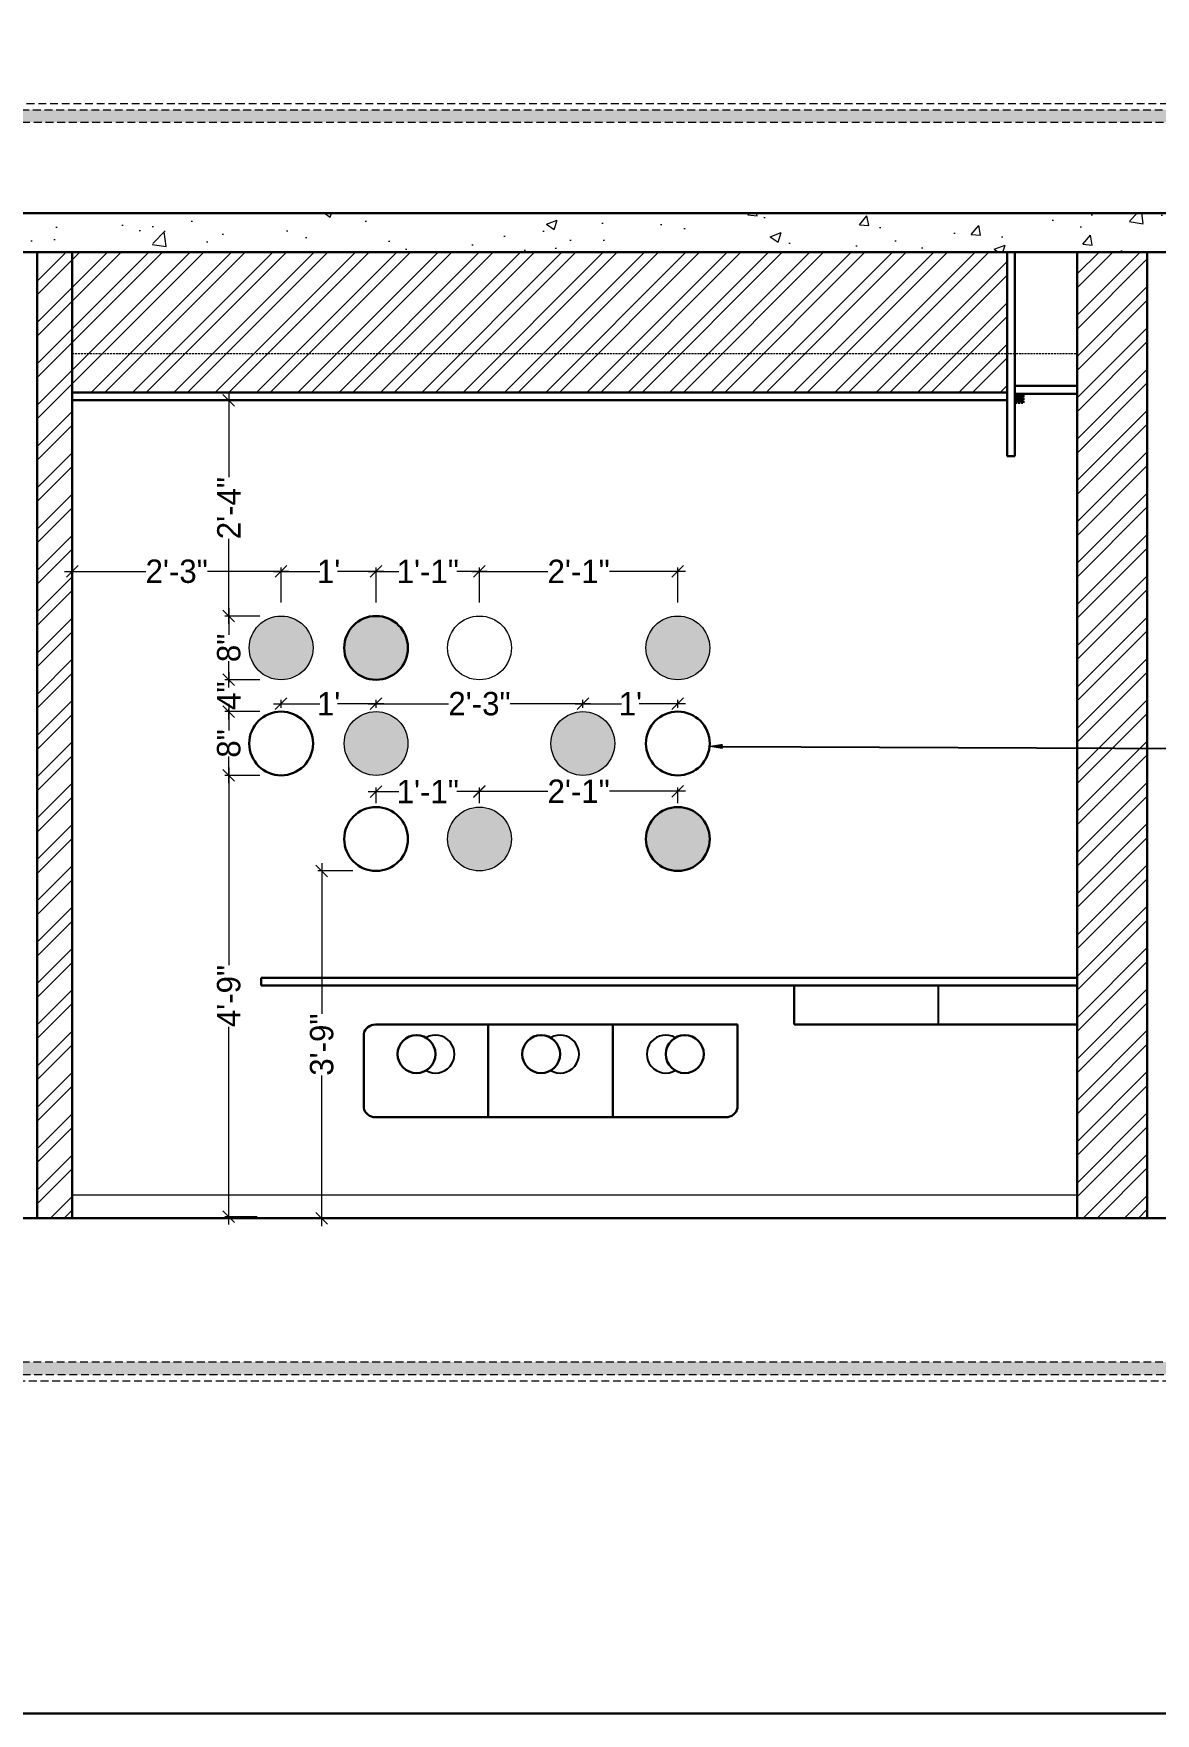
# Model space of a CAD drawing. Header units: millimetres. Extents: x 56222 to 3066687, y -650199 to -121287.
# Drawn here: x 134305.2 to 134449.2, y -184087.1 to -183871.5 of the extents above; entities that cross this region are included whole.
import ezdxf
from ezdxf import colors
from ezdxf.entities.mleader import LeaderData, LeaderLine
from ezdxf.math import Vec2, Vec3

# ---------------------------------------------------------------- set-up
doc = ezdxf.new("R2010")
doc.units = ezdxf.units.MM
doc.header["$MEASUREMENT"] = 0
doc.header["$PDMODE"] = 35
for name, pattern in [('DASHED', [0.75, 0.5, -0.25]), ('DASHED2', [0.375, 0.25, -0.125]), ('DASHEDX2', [1.5, 1, -0.5])]:
    doc.linetypes.add(name, pattern=pattern)
doc.layers.get('Defpoints').update_dxf_attribs({"color": 220})
doc.layers.add('AR HATCH-7', color=7, linetype='Continuous')
for name, color, linetype, lineweight in [('COLUMN', 1, 'Continuous', 30), ('Dimension', 10, 'DASHEDX2', 20), ('FURNI', 25, 'Continuous', 5), ('FURNITURE', 32, 'Continuous', 9), ('furniture dimensions', 1, 'DASHED', 0), ('FURNITURE-1', 252, 'Continuous', 13), ('GROUND FLOOR', 7, 'Continuous', 9), ('GROUND FLOOR  ( HATCH )', 251, 'Continuous', 9), ('SECTION ( HATCH  )', 252, 'Continuous', 9), ('SECTION ( SLAB PLine )', 104, 'Continuous', 30), ('Text', 7, 'Continuous', 15), ('wall', 7, 'Continuous', 30), ('XX~SLAB ( BEAM )~ ( DIM )', 7, 'Continuous', 9)]:
    doc.layers.add(name, color=color, linetype=linetype, lineweight=lineweight)
doc.styles.add('century g', font='GOTHIC.TTF')
doc.styles.add('style4', font='ARIALN.TTF')
doc.dimstyles.new('Archana', dxfattribs={"dimtxt": 2, "dimasz": 0.75, "dimexe": 0.5, "dimexo": 0.5, "dimgap": 0, "dimtad": 0, "dimzin": 0, "dimdsep": 46, "dimlunit": 4, "dimtxsty": 'century g', "dimblk": 'OBLIQUE', "dimcen": 0, "dimdle": 1, "dimclrd": 256, "dimclre": 256, "dimclrt": 256, "dimadec": 0, "dimazin": 0, "dimtfac": 1, "dimtofl": 0, "dimtmove": 1, "dimatfit": 3, "dimfxl": 1, "dimfxlon": 1, "dimtolj": 1, "dimtzin": 0, "dimlwd": -1, "dimlwe": -1, "dimarcsym": 0})
pattern_1 = [(45, (192.2866906581039, -428.5283096449857), (-2.651650429449553, 2.651650429449553), []), (45, (194.0544576081156, -428.5283096449857), (-2.651650429449553, 2.651650429449553), [])]

# ---------------------------------------------------------------- blocks, each defined once
blk = doc.blocks.new('_Oblique')
at = {"layer": 'wall', "color": 0, "lineweight": -2}
blk.add_line((-0.5, -0.5), (0.5, 0.5), dxfattribs=at)
blk = doc.blocks.new('*D461')
at = {"layer": 'Defpoints', "color": 0, "linetype": 'Continuous', "lineweight": 30, "transparency": 16777216}
for p in [(134310.1915280331, -183940.5407379955), (134310.1915280331, -183946.2679822932), (134337.0048826461, -183946.2679822932)]:
    blk.add_point(p, dxfattribs=at)
at = {"layer": 'furniture dimensions', "color": 5, "linetype": 'Continuous', "transparency": 16777216}
for p, q in [((134310.1915280331, -183944.5407379955), (134310.1915280331, -183940.0407379955)), ((134309.1915280331, -183940.5407379955), (134319.6427328719, -183940.5407379955)), ((134338.0048826461, -183940.5407379955), (134327.5536778073, -183940.5407379955))]:
    blk.add_line(p, q, dxfattribs=at)
at = {"layer": 'furniture dimensions', "color": 5, "linetype": 'ByBlock', "transparency": 16777216}
blk.add_line((134337.0048826461, -183944.5407379955), (134337.0048826461, -183940.0407379955), dxfattribs=at)
at = {"layer": 'furniture dimensions', "color": 5, "linetype": 'Continuous', "transparency": 16777216, "xscale": 1.5, "yscale": 1.5, "zscale": 1.5, "rotation": 180}
blk.add_blockref('_Oblique', (134310.1915280331, -183940.5407379955), dxfattribs=at)
at = {"layer": 'furniture dimensions', "color": 5, "linetype": 'Continuous', "transparency": 16777216, "xscale": 1.5, "yscale": 1.5, "zscale": 1.5}
blk.add_blockref('_Oblique', (134337.0048826461, -183940.5407379955), dxfattribs=at)
at = {"layer": 'furniture dimensions', "linetype": 'Continuous', "lineweight": 0, "transparency": 16777216, "insert": (134323.5982053396, -183940.5407379955), "char_height": 3, "attachment_point": 5, "style": 'century g'}
blk.add_mtext('\\A1;2\'-3"', dxfattribs=at)
blk = doc.blocks.new('*D462')
at = {"layer": 'Defpoints', "color": 0, "linetype": 'Continuous', "lineweight": 30, "transparency": 16777216}
for p in [(134349.1941362199, -183940.5407379955), (134337.0048826461, -183946.2679822932), (134349.1941362199, -183946.2679822932, -0.2829956410730374)]:
    blk.add_point(p, dxfattribs=at)
at = {"layer": 'furniture dimensions', "color": 5, "linetype": 'ByBlock', "transparency": 16777216}
blk.add_line((134337.0048826461, -183944.5407379955), (134337.0048826461, -183940.0407379955), dxfattribs=at)
at = {"layer": 'furniture dimensions', "color": 5, "linetype": 'Continuous', "transparency": 16777216}
for p, q in [((134349.1941362199, -183944.536098421), (134349.1941362199, -183940.0407379955)), ((134336.0048826461, -183940.5407379955), (134341.9564095009, -183940.5407379955)), ((134350.1941362199, -183940.5407379955), (134344.242609365, -183940.5407379955))]:
    blk.add_line(p, q, dxfattribs=at)
at = {"layer": 'furniture dimensions', "color": 5, "linetype": 'Continuous', "transparency": 16777216, "xscale": 1.5, "yscale": 1.5, "zscale": 1.5, "rotation": 180}
blk.add_blockref('_Oblique', (134337.0048826461, -183940.5407379955), dxfattribs=at)
at = {"layer": 'furniture dimensions', "color": 5, "linetype": 'Continuous', "transparency": 16777216, "xscale": 1.5, "yscale": 1.5, "zscale": 1.5}
blk.add_blockref('_Oblique', (134349.1941362199, -183940.5407379955), dxfattribs=at)
at = {"layer": 'furniture dimensions', "linetype": 'Continuous', "lineweight": 0, "transparency": 16777216, "insert": (134343.099509433, -183940.5407379955), "char_height": 3, "attachment_point": 5, "style": 'century g'}
blk.add_mtext("\\A1;1'", dxfattribs=at)
blk = doc.blocks.new('*D463')
at = {"layer": 'Defpoints', "color": 0, "linetype": 'Continuous', "lineweight": 30, "transparency": 16777216}
for p in [(134362.465843606, -183940.5407379955), (134349.1941362199, -183946.2679822932, -0.2829956410730374), (134362.465843606, -183946.2679822932, -0.2829956410730374)]:
    blk.add_point(p, dxfattribs=at)
at = {"layer": 'furniture dimensions', "color": 5, "linetype": 'ByBlock', "transparency": 16777216}
blk.add_line((134349.1941362199, -183944.536098421), (134349.1941362199, -183940.0407379955), dxfattribs=at)
at = {"layer": 'furniture dimensions', "color": 5, "linetype": 'Continuous', "transparency": 16777216}
for p, q in [((134362.465843606, -183944.536098421), (134362.465843606, -183940.0407379955)), ((134348.1941362199, -183940.5407379955), (134352.1090517756, -183940.5407379955)), ((134363.465843606, -183940.5407379955), (134359.5509280502, -183940.5407379955))]:
    blk.add_line(p, q, dxfattribs=at)
at = {"layer": 'furniture dimensions', "color": 5, "linetype": 'Continuous', "transparency": 16777216, "xscale": 1.5, "yscale": 1.5, "zscale": 1.5, "rotation": 180}
blk.add_blockref('_Oblique', (134349.1941362199, -183940.5407379955), dxfattribs=at)
at = {"layer": 'furniture dimensions', "color": 5, "linetype": 'Continuous', "transparency": 16777216, "xscale": 1.5, "yscale": 1.5, "zscale": 1.5}
blk.add_blockref('_Oblique', (134362.465843606, -183940.5407379955), dxfattribs=at)
at = {"layer": 'furniture dimensions', "linetype": 'Continuous', "lineweight": 0, "transparency": 16777216, "insert": (134355.8299899129, -183940.5407379955), "char_height": 3, "attachment_point": 5, "style": 'century g'}
blk.add_mtext('\\A1;1\'-1"', dxfattribs=at)
blk = doc.blocks.new('*D464')
at = {"layer": 'Defpoints', "color": 0, "linetype": 'Continuous', "lineweight": 30, "transparency": 16777216}
for p in [(134387.926804566, -183940.5407379955), (134362.465843606, -183946.2679822932, -0.2829956410730374), (134387.926804566, -183946.2679822932, -0.2829956410730374)]:
    blk.add_point(p, dxfattribs=at)
at = {"layer": 'furniture dimensions', "color": 5, "linetype": 'ByBlock', "transparency": 16777216}
blk.add_line((134362.465843606, -183944.536098421), (134362.465843606, -183940.0407379955), dxfattribs=at)
at = {"layer": 'furniture dimensions', "color": 5, "linetype": 'Continuous', "transparency": 16777216}
for p, q in [((134387.926804566, -183944.536098421), (134387.926804566, -183940.0407379955)), ((134361.465843606, -183940.5407379955), (134371.2408516183, -183940.5407379955)), ((134388.926804566, -183940.5407379955), (134379.1517965537, -183940.5407379955))]:
    blk.add_line(p, q, dxfattribs=at)
at = {"layer": 'furniture dimensions', "color": 5, "linetype": 'Continuous', "transparency": 16777216, "xscale": 1.5, "yscale": 1.5, "zscale": 1.5, "rotation": 180}
blk.add_blockref('_Oblique', (134362.465843606, -183940.5407379955), dxfattribs=at)
at = {"layer": 'furniture dimensions', "color": 5, "linetype": 'Continuous', "transparency": 16777216, "xscale": 1.5, "yscale": 1.5, "zscale": 1.5}
blk.add_blockref('_Oblique', (134387.926804566, -183940.5407379955), dxfattribs=at)
at = {"layer": 'furniture dimensions', "linetype": 'Continuous', "lineweight": 0, "transparency": 16777216, "insert": (134375.196324086, -183940.5407379955), "char_height": 3, "attachment_point": 5, "style": 'century g'}
blk.add_mtext('\\A1;2\'-1"', dxfattribs=at)
blk = doc.blocks.new('*D465')
at = {"layer": 'Defpoints', "color": 0, "linetype": 'Continuous', "lineweight": 30, "transparency": 16777216}
for p in [(134330.2908408781, -183966.7234197535), (134337.0048826461, -183966.7234197535, -0.2829956410730374), (134334.4322849317, -184023.3719479113)]:
    blk.add_point(p, dxfattribs=at)
at = {"layer": 'furniture dimensions', "color": 5, "linetype": 'Continuous', "transparency": 16777216}
for p, q in [((134330.2908408781, -183965.7234197535), (134330.2908408781, -183991.0830339344)), ((134334.2873824096, -183966.7234197535), (134329.7908408781, -183966.7234197535)), ((134330.2908408781, -184024.3719479113), (134330.2908408781, -183999.0123337304))]:
    blk.add_line(p, q, dxfattribs=at)
at = {"layer": 'furniture dimensions', "color": 5, "linetype": 'ByBlock', "transparency": 16777216}
blk.add_line((134333.9322849317, -184023.3719479113), (134329.7908408781, -184023.3719479113), dxfattribs=at)
at = {"layer": 'furniture dimensions', "color": 5, "linetype": 'Continuous', "transparency": 16777216, "xscale": 1.5, "yscale": 1.5, "zscale": 1.5}
for p, rotation in [((134330.2908408781, -183966.7234197535), 90), ((134330.2908408781, -184023.3719479113), 270)]:
    blk.add_blockref('_Oblique', p, dxfattribs=dict(at, rotation=rotation))
at = {"layer": 'furniture dimensions', "linetype": 'Continuous', "lineweight": 0, "transparency": 16777216, "insert": (134330.290840878, -183995.0476838324), "char_height": 3, "attachment_point": 5, "rotation": 90, "style": 'century g'}
blk.add_mtext('\\A1;4\'-9"', dxfattribs=at)
blk = doc.blocks.new('*D466')
at = {"layer": 'Defpoints', "color": 0, "linetype": 'Continuous', "lineweight": 30, "transparency": 16777216}
for p in [(134330.2908408782, -183958.5341661797), (134337.0048826462, -183958.5341661797, -0.2829956410730374), (134337.0048826461, -183966.7234197535, -0.2829956410730374)]:
    blk.add_point(p, dxfattribs=at)
at = {"layer": 'furniture dimensions', "color": 5, "linetype": 'Continuous', "transparency": 16777216}
for p, q in [((134334.2873824097, -183958.5341661797), (134329.7908408782, -183958.5341661797)), ((134330.2908408782, -183957.5341661797), (134330.2908408782, -183960.9452443602)), ((134330.2908408782, -183967.7234197535), (134330.2908408782, -183964.3123415729))]:
    blk.add_line(p, q, dxfattribs=at)
at = {"layer": 'furniture dimensions', "color": 5, "linetype": 'ByBlock', "transparency": 16777216}
blk.add_line((134334.2873824097, -183966.7234197535), (134329.7908408782, -183966.7234197535), dxfattribs=at)
at = {"layer": 'furniture dimensions', "color": 5, "linetype": 'Continuous', "transparency": 16777216, "xscale": 1.5, "yscale": 1.5, "zscale": 1.5}
for p, rotation in [((134330.2908408782, -183958.5341661797), 90), ((134330.2908408782, -183966.7234197535), 270)]:
    blk.add_blockref('_Oblique', p, dxfattribs=dict(at, rotation=rotation))
at = {"layer": 'furniture dimensions', "linetype": 'Continuous', "lineweight": 0, "transparency": 16777216, "insert": (134330.2908408781, -183962.6287929666), "char_height": 3, "attachment_point": 5, "rotation": 90, "style": 'century g'}
blk.add_mtext('\\A1;8"', dxfattribs=at)
blk = doc.blocks.new('*D467')
at = {"layer": 'Defpoints', "color": 0, "linetype": 'Continuous', "lineweight": 30, "transparency": 16777216}
for p in [(134330.2908408783, -183954.457235867), (134337.0048826461, -183954.457235867), (134337.0048826461, -183958.5341661797, -0.2829956410730374)]:
    blk.add_point(p, dxfattribs=at)
at = {"layer": 'furniture dimensions', "color": 5, "linetype": 'Continuous', "transparency": 16777216}
for p, q in [((134334.2908408783, -183954.457235867), (134329.7908408783, -183954.457235867)), ((134330.2908408783, -183953.457235867), (134330.2908408783, -183954.7948172708)), ((134330.2908408783, -183959.5341661797), (134330.2908408783, -183958.1965847759))]:
    blk.add_line(p, q, dxfattribs=at)
at = {"layer": 'furniture dimensions', "color": 5, "linetype": 'ByBlock', "transparency": 16777216}
blk.add_line((134334.2873824098, -183958.5341661797), (134329.7908408783, -183958.5341661797), dxfattribs=at)
at = {"layer": 'furniture dimensions', "color": 5, "linetype": 'Continuous', "transparency": 16777216, "xscale": 1.5, "yscale": 1.5, "zscale": 1.5}
for p, rotation in [((134330.2908408783, -183954.457235867), 90), ((134330.2908408783, -183958.5341661797), 270)]:
    blk.add_blockref('_Oblique', p, dxfattribs=dict(at, rotation=rotation))
at = {"layer": 'furniture dimensions', "linetype": 'Continuous', "lineweight": 0, "transparency": 16777216, "insert": (134330.2908408782, -183956.4957010233), "char_height": 3, "attachment_point": 5, "rotation": 90, "style": 'century g'}
blk.add_mtext('\\A1;4"', dxfattribs=at)
blk = doc.blocks.new('*D468')
at = {"layer": 'Defpoints', "color": 0, "linetype": 'Continuous', "lineweight": 30, "transparency": 16777216}
for p in [(134330.2908408784, -183946.2679822932), (134337.0048826461, -183946.2679822932), (134337.0048826461, -183954.457235867)]:
    blk.add_point(p, dxfattribs=at)
at = {"layer": 'furniture dimensions', "color": 5, "linetype": 'Continuous', "transparency": 16777216}
for p, q in [((134334.2908408784, -183946.2679822932), (134329.7908408784, -183946.2679822932)), ((134330.2908408784, -183945.2679822932), (134330.2908408784, -183948.6790604737)), ((134330.2908408784, -183955.457235867), (134330.2908408784, -183952.0461576865))]:
    blk.add_line(p, q, dxfattribs=at)
at = {"layer": 'furniture dimensions', "color": 5, "linetype": 'ByBlock', "transparency": 16777216}
blk.add_line((134334.2908408784, -183954.457235867), (134329.7908408784, -183954.457235867), dxfattribs=at)
at = {"layer": 'furniture dimensions', "color": 5, "linetype": 'Continuous', "transparency": 16777216, "xscale": 1.5, "yscale": 1.5, "zscale": 1.5}
for p, rotation in [((134330.2908408784, -183946.2679822932), 90), ((134330.2908408784, -183954.457235867), 270)]:
    blk.add_blockref('_Oblique', p, dxfattribs=dict(at, rotation=rotation))
at = {"layer": 'furniture dimensions', "linetype": 'Continuous', "lineweight": 0, "transparency": 16777216, "insert": (134330.2908408784, -183950.3626090801), "char_height": 3, "attachment_point": 5, "rotation": 90, "style": 'century g'}
blk.add_mtext('\\A1;8"', dxfattribs=at)
blk = doc.blocks.new('*D469')
at = {"layer": 'Defpoints', "color": 0, "linetype": 'Continuous', "lineweight": 30, "transparency": 16777216}
for p in [(134330.2908408785, -183918.5725146325), (134337.0048826461, -183918.5725146325), (134337.0048826461, -183946.2679822932)]:
    blk.add_point(p, dxfattribs=at)
at = {"layer": 'furniture dimensions', "color": 5, "linetype": 'Continuous', "transparency": 16777216}
for p, q in [((134330.2908408785, -183917.5725146325), (134330.2908408785, -183928.4647759952)), ((134334.2908408785, -183918.5725146325), (134329.7908408785, -183918.5725146325)), ((134330.2908408785, -183947.2679822932), (134330.2908408785, -183936.3757209306))]:
    blk.add_line(p, q, dxfattribs=at)
at = {"layer": 'furniture dimensions', "color": 5, "linetype": 'ByBlock', "transparency": 16777216}
blk.add_line((134334.2908408785, -183946.2679822932), (134329.7908408785, -183946.2679822932), dxfattribs=at)
at = {"layer": 'furniture dimensions', "color": 5, "linetype": 'Continuous', "transparency": 16777216, "xscale": 1.5, "yscale": 1.5, "zscale": 1.5}
for p, rotation in [((134330.2908408785, -183918.5725146325), 90), ((134330.2908408785, -183946.2679822932), 270)]:
    blk.add_blockref('_Oblique', p, dxfattribs=dict(at, rotation=rotation))
at = {"layer": 'furniture dimensions', "linetype": 'Continuous', "lineweight": 0, "transparency": 16777216, "insert": (134330.2908408785, -183932.4202484629), "char_height": 3, "attachment_point": 5, "rotation": 90, "style": 'century g'}
blk.add_mtext('\\A1;2\'-4"', dxfattribs=at)
blk = doc.blocks.new('*D470')
at = {"layer": 'Defpoints', "color": 0, "linetype": 'Continuous', "lineweight": 30, "transparency": 16777216}
for p in [(134349.1941362199, -183978.9896036399, -0.2829956410730374), (134342.2241286314, -184023.572514656), (134349.1941362199, -184023.572514656)]:
    blk.add_point(p, dxfattribs=at)
at = {"layer": 'furniture dimensions', "color": 5, "linetype": 'Continuous', "transparency": 16777216}
for p, q in [((134342.2241286314, -183977.9896036399), (134342.2241286314, -183997.3368035395)), ((134342.2241286314, -184024.572514656), (134342.2241286314, -184005.2253147564)), ((134346.2241286314, -184023.572514656), (134341.7241286314, -184023.572514656))]:
    blk.add_line(p, q, dxfattribs=at)
at = {"layer": 'furniture dimensions', "color": 5, "linetype": 'ByBlock', "transparency": 16777216}
blk.add_line((134346.2209028662, -183978.9896036399), (134341.7241286314, -183978.9896036399), dxfattribs=at)
at = {"layer": 'furniture dimensions', "color": 5, "linetype": 'Continuous', "transparency": 16777216, "xscale": 1.5, "yscale": 1.5, "zscale": 1.5}
for p, rotation in [((134342.2241286314, -183978.9896036399), 90), ((134342.2241286314, -184023.572514656), 270)]:
    blk.add_blockref('_Oblique', p, dxfattribs=dict(at, rotation=rotation))
at = {"layer": 'furniture dimensions', "linetype": 'Continuous', "lineweight": 0, "transparency": 16777216, "insert": (134342.2241286314, -184001.281059148), "char_height": 3, "attachment_point": 5, "rotation": 90, "style": 'century g'}
blk.add_mtext('\\A1;3\'-9"', dxfattribs=at)
blk = doc.blocks.new('*D471')
at = {"layer": 'Defpoints', "color": 0, "linetype": 'Continuous', "lineweight": 30, "transparency": 16777216}
for p in [(134337.004882646, -183958.5341661796, -0.2829956410730374), (134349.1941362199, -183957.5341661796), (134349.1941362199, -183958.5341661796, -0.2829956410730374)]:
    blk.add_point(p, dxfattribs=at)
at = {"layer": 'furniture dimensions', "color": 5, "linetype": 'ByBlock', "transparency": 16777216}
blk.add_line((134337.004882646, -183958.0428339666), (134337.004882646, -183957.0341661796), dxfattribs=at)
at = {"layer": 'furniture dimensions', "color": 5, "linetype": 'Continuous', "transparency": 16777216}
for p, q in [((134349.1941362199, -183958.0428339666), (134349.1941362199, -183957.0341661796)), ((134336.004882646, -183957.5341661796), (134341.9564095009, -183957.5341661796)), ((134350.1941362199, -183957.5341661796), (134344.242609365, -183957.5341661796))]:
    blk.add_line(p, q, dxfattribs=at)
at = {"layer": 'furniture dimensions', "color": 5, "linetype": 'Continuous', "transparency": 16777216, "xscale": 1.5, "yscale": 1.5, "zscale": 1.5, "rotation": 180}
blk.add_blockref('_Oblique', (134337.004882646, -183957.5341661796), dxfattribs=at)
at = {"layer": 'furniture dimensions', "color": 5, "linetype": 'Continuous', "transparency": 16777216, "xscale": 1.5, "yscale": 1.5, "zscale": 1.5}
blk.add_blockref('_Oblique', (134349.1941362199, -183957.5341661796), dxfattribs=at)
at = {"layer": 'furniture dimensions', "linetype": 'Continuous', "lineweight": 0, "transparency": 16777216, "insert": (134343.0995094329, -183957.5341661796), "char_height": 3, "attachment_point": 5, "style": 'century g'}
blk.add_mtext("\\A1;1'", dxfattribs=at)
blk = doc.blocks.new('*D472')
at = {"layer": 'Defpoints', "color": 0, "linetype": 'Continuous', "lineweight": 30, "transparency": 16777216}
for p in [(134349.1941362199, -183958.5341661796, -0.2829956410730374), (134375.7375509922, -183957.5341661796), (134375.7375509922, -183958.5341661796, -0.2829956410730374)]:
    blk.add_point(p, dxfattribs=at)
at = {"layer": 'furniture dimensions', "color": 5, "linetype": 'ByBlock', "transparency": 16777216}
blk.add_line((134349.1941362199, -183958.0428339666), (134349.1941362199, -183957.0341661796), dxfattribs=at)
at = {"layer": 'furniture dimensions', "color": 5, "linetype": 'Continuous', "transparency": 16777216}
for p, q in [((134375.7375509922, -183958.0428339666), (134375.7375509922, -183957.0341661796)), ((134348.1941362199, -183957.5341661796), (134358.5103711383, -183957.5341661796)), ((134376.7375509922, -183957.5341661796), (134366.4213160737, -183957.5341661796))]:
    blk.add_line(p, q, dxfattribs=at)
at = {"layer": 'furniture dimensions', "color": 5, "linetype": 'Continuous', "transparency": 16777216, "xscale": 1.5, "yscale": 1.5, "zscale": 1.5, "rotation": 180}
blk.add_blockref('_Oblique', (134349.1941362199, -183957.5341661796), dxfattribs=at)
at = {"layer": 'furniture dimensions', "color": 5, "linetype": 'Continuous', "transparency": 16777216, "xscale": 1.5, "yscale": 1.5, "zscale": 1.5}
blk.add_blockref('_Oblique', (134375.7375509922, -183957.5341661796), dxfattribs=at)
at = {"layer": 'furniture dimensions', "linetype": 'Continuous', "lineweight": 0, "transparency": 16777216, "insert": (134362.465843606, -183957.5341661796), "char_height": 3, "attachment_point": 5, "style": 'century g'}
blk.add_mtext('\\A1;2\'-3"', dxfattribs=at)
blk = doc.blocks.new('*D473')
at = {"layer": 'Defpoints', "color": 0, "linetype": 'Continuous', "lineweight": 30, "transparency": 16777216}
for p in [(134375.7375509922, -183958.5341661796, -0.2829956410730374), (134387.926804566, -183957.5341661796), (134387.926804566, -183958.5341661796, -0.2829956410730374)]:
    blk.add_point(p, dxfattribs=at)
at = {"layer": 'furniture dimensions', "color": 5, "linetype": 'ByBlock', "transparency": 16777216}
blk.add_line((134375.7375509922, -183958.0428339666), (134375.7375509922, -183957.0341661796), dxfattribs=at)
at = {"layer": 'furniture dimensions', "color": 5, "linetype": 'Continuous', "transparency": 16777216}
for p, q in [((134387.926804566, -183958.0428339666), (134387.926804566, -183957.0341661796)), ((134374.7375509922, -183957.5341661796), (134380.6890778471, -183957.5341661796)), ((134388.926804566, -183957.5341661796), (134382.9752777111, -183957.5341661796))]:
    blk.add_line(p, q, dxfattribs=at)
at = {"layer": 'furniture dimensions', "color": 5, "linetype": 'Continuous', "transparency": 16777216, "xscale": 1.5, "yscale": 1.5, "zscale": 1.5, "rotation": 180}
blk.add_blockref('_Oblique', (134375.7375509922, -183957.5341661796), dxfattribs=at)
at = {"layer": 'furniture dimensions', "color": 5, "linetype": 'Continuous', "transparency": 16777216, "xscale": 1.5, "yscale": 1.5, "zscale": 1.5}
blk.add_blockref('_Oblique', (134387.926804566, -183957.5341661796), dxfattribs=at)
at = {"layer": 'furniture dimensions', "linetype": 'Continuous', "lineweight": 0, "transparency": 16777216, "insert": (134381.8321777791, -183957.5341661796), "char_height": 3, "attachment_point": 5, "style": 'century g'}
blk.add_mtext("\\A1;1'", dxfattribs=at)
blk = doc.blocks.new('*D474')
at = {"layer": 'Defpoints', "color": 0, "linetype": 'Continuous', "lineweight": 30, "transparency": 16777216}
for p in [(134362.465843606, -183968.800350066), (134349.1941362199, -183970.800350066, -0.2829956410730374), (134362.465843606, -183970.800350066, -0.2829956410730374)]:
    blk.add_point(p, dxfattribs=at)
at = {"layer": 'furniture dimensions', "color": 5, "linetype": 'Continuous', "transparency": 16777216}
for p, q in [((134348.1941362199, -183968.800350066), (134352.1090517757, -183968.800350066)), ((134363.465843606, -183968.800350066), (134359.5509280503, -183968.800350066)), ((134362.465843606, -183970.303523066), (134362.465843606, -183968.300350066))]:
    blk.add_line(p, q, dxfattribs=at)
at = {"layer": 'furniture dimensions', "color": 5, "linetype": 'ByBlock', "transparency": 16777216}
blk.add_line((134349.1941362199, -183970.303523066), (134349.1941362199, -183968.300350066), dxfattribs=at)
at = {"layer": 'furniture dimensions', "color": 5, "linetype": 'Continuous', "transparency": 16777216, "xscale": 1.5, "yscale": 1.5, "zscale": 1.5, "rotation": 180}
blk.add_blockref('_Oblique', (134349.1941362199, -183968.800350066), dxfattribs=at)
at = {"layer": 'furniture dimensions', "color": 5, "linetype": 'Continuous', "transparency": 16777216, "xscale": 1.5, "yscale": 1.5, "zscale": 1.5}
blk.add_blockref('_Oblique', (134362.465843606, -183968.800350066), dxfattribs=at)
at = {"layer": 'furniture dimensions', "linetype": 'Continuous', "lineweight": 0, "transparency": 16777216, "insert": (134355.829989913, -183968.800350066), "char_height": 3, "attachment_point": 5, "style": 'century g'}
blk.add_mtext('\\A1;1\'-1"', dxfattribs=at)
blk = doc.blocks.new('*D475')
at = {"layer": 'Defpoints', "color": 0, "linetype": 'Continuous', "lineweight": 30, "transparency": 16777216}
for p in [(134387.926804566, -183968.7620117466), (134362.465843606, -183970.800350066, -0.2829956410730374), (134387.926804566, -183970.800350066, -0.2829956410730374)]:
    blk.add_point(p, dxfattribs=at)
at = {"layer": 'furniture dimensions', "color": 5, "linetype": 'Continuous', "transparency": 16777216}
for p, q in [((134361.465843606, -183968.7620117466), (134371.2408516183, -183968.7620117466)), ((134388.926804566, -183968.7620117466), (134379.1517965537, -183968.7620117466)), ((134387.926804566, -183970.3034288184), (134387.926804566, -183968.2620117466))]:
    blk.add_line(p, q, dxfattribs=at)
at = {"layer": 'furniture dimensions', "color": 5, "linetype": 'ByBlock', "transparency": 16777216}
blk.add_line((134362.465843606, -183970.3034288184), (134362.465843606, -183968.2620117466), dxfattribs=at)
at = {"layer": 'furniture dimensions', "color": 5, "linetype": 'Continuous', "transparency": 16777216, "xscale": 1.5, "yscale": 1.5, "zscale": 1.5, "rotation": 180}
blk.add_blockref('_Oblique', (134362.465843606, -183968.7620117466), dxfattribs=at)
at = {"layer": 'furniture dimensions', "color": 5, "linetype": 'Continuous', "transparency": 16777216, "xscale": 1.5, "yscale": 1.5, "zscale": 1.5}
blk.add_blockref('_Oblique', (134387.926804566, -183968.7620117466), dxfattribs=at)
at = {"layer": 'furniture dimensions', "linetype": 'Continuous', "lineweight": 0, "transparency": 16777216, "insert": (134375.196324086, -183968.7620117466), "char_height": 3, "attachment_point": 5, "style": 'century g'}
blk.add_mtext('\\A1;2\'-1"', dxfattribs=at)

msp = doc.modelspace()

# ---------------------------------------------------------------- hatches: boundary and pattern name
at = {"layer": 'AR HATCH-7', "lineweight": 18, "true_color": 0x939598, "transparency": 33554687}
h = msp.add_hatch(dxfattribs=at)
h.set_pattern_fill('ANSI32', color=252, scale=10)
h.set_pattern_definition(pattern_1)
h.paths.add_polyline_path([(134310.1915280331, -183899.5725108038), (134305.6978700178, -183899.572518508), (134305.6978700178, -184023.5725146559), (134310.1915280331, -184023.5725146559)])
h.paths.add_polyline_path([(134448.1978700212, -183899.5725146547), (134439.1978700217, -183899.5725146547), (134439.1978700217, -184023.5725146546), (134448.1978700212, -184023.5725146546)])
at = {"layer": 'AR HATCH-7', "lineweight": 30, "true_color": 0xf1e8df, "transparency": 33554687}
h = msp.add_hatch(color=254, dxfattribs=at)
h.dxf.hatch_style = 1
h.paths.add_polyline_path([(134366.560470393, -183974.894976853, 1), (134358.3712168191, -183974.894976853, 1)])
h.paths.add_polyline_path([(134383.8321777791, -183950.3626090801, 1), (134392.0214313529, -183950.3626090801, 1)])
h.paths.add_polyline_path([(134332.9102558591, -183950.3626090801, 1), (134341.099509433, -183950.3626090801, 1)])
at = {"layer": 'Dimension', "true_color": 0xd39e00}
h = msp.add_hatch(color=42, dxfattribs=at)
h.paths.add_polyline_path([(134282.6483915269, -183881.2829523204), (134282.6483915269, -184043.6479260487), (134513.3212896112, -184043.6479260487), (134513.3212896112, -183881.2829523204)])
h.paths.add_polyline_path([(134284.267299043, -183882.9018598364), (134511.7023820951, -183882.9018598364), (134511.7023820951, -184042.0290185327), (134284.267299043, -184042.0290185327)], flags=16)
at = {"layer": 'FURNITURE-1', "lineweight": 18, "true_color": 0xc7c8ca}
h = msp.add_hatch(dxfattribs=at)
h.set_pattern_fill('AR-CONC', color=9, scale=2)
h.set_pattern_definition([(49.99999999999999, (192.2866906581039, -431.528309645073), (14.34520365201507, -1.255042699651902), [1.5, -16.5]), (355, (192.2866906581039, -431.528309645073), (-2.77502667226, 15.04384267400024), [1.2, -13.2]), (100.45144446, (193.4821242781181, -431.6328965250868), (11.57017693454224, 13.78879981937259), [1.274803839999998, -14.02284223999998]), (46.18420000000001, (192.2866906581039, -427.528309645073), (21.34482661343145, -3.310385615861531), [2.25, -24.75]), (96.63563549, (194.065425558103, -427.8041757850733), (18.69323891348457, 19.48237201549101), [1.91220684, -21.0342752]), (351.1841639899999, (192.2866906581039, -427.528309645073), (18.69323890109546, 19.4823720053998), [1.8, -19.80000002]), (21, (194.2866906581039, -428.528309645073), (11.93814104236923, -8.052377813306776), [1.5, -16.5]), (326.0000000000001, (194.2866906581039, -428.528309645073), (4.866306638431634, 14.50300090093706), [1.2, -13.2]), (71.45144474, (195.2815357380896, -429.1993411250587), (16.80444753459942, 6.450623056127077), [1.2748038, -14.02284224]), (37.50000000000001, (192.2866906581039, -431.528309645073), (0.2431971063458134, 6.65787707662623), [0, -13.04, 0, -13.4, 0, -13.25]), (7.499999999999999, (192.2866906581039, -431.528309645073), (5.261390748842972, 7.888234237647205), [0, -7.64, 0, -12.74, 0, -5.05]), (327.5, (187.8266906581121, -431.528309645073), (10.67644872344818, -0.4510974346875951), [0, -5, 0, -15.6, 0, -20.7]), (317.5, (185.8266906581121, -431.528309645073), (11.66372338684772, 2.002099646646355), [0, -6.5, 0, -10.36, 0, -14.7])])
h.paths.add_polyline_path([(134455.2863542032, -183894.5725146559), (134300.5213003619, -183894.5725146559), (134300.5213003619, -183899.5725146559), (134455.2863542032, -183899.5725146559)])
at = {"layer": 'FURNITURE-1', "lineweight": 18, "transparency": 33554572}
h = msp.add_hatch(dxfattribs=at)
h.set_pattern_fill('ANSI32', color=6, scale=10)
h.set_pattern_definition(pattern_1)
h.paths.add_polyline_path([(134430.1978700217, -183899.5725146559), (134310.1915280331, -183899.5725146559), (134310.1915280331, -183917.5725146325), (134430.1978700217, -183917.5725146325)])
at = {"layer": 'FURNITURE-1', "lineweight": 30, "transparency": 33554607}
h = msp.add_hatch(color=3, dxfattribs=at)
h.dxf.hatch_style = 1
h.paths.add_polyline_path([(134432.3219638378, -183917.7395013838), (134431.1978700217, -183917.7395013838), (134431.1978700217, -183918.8933381023), (134432.3219638378, -183918.8933381023)])
at = {"layer": 'GROUND FLOOR  ( HATCH )', "lineweight": 30, "true_color": 0xcd2027}
h = msp.add_hatch(color=242, dxfattribs=at)
h.dxf.hatch_style = 1
h.set_gradient(color1=(147, 149, 152), name='CURVED')
h.paths.add_polyline_path([(134345.099509433, -183950.3626090801, 1), (134353.2887630068, -183950.3626090801, 1)])
h = msp.add_hatch(color=242, dxfattribs=at)
h.dxf.hatch_style = 1
h.set_gradient(color1=(205, 105, 40), name='CURVED')
h.paths.add_polyline_path([(134345.099509433, -183962.6287929665, 1), (134353.2887630068, -183962.6287929665, 1)])
h = msp.add_hatch(color=242, dxfattribs=at)
h.dxf.hatch_style = 1
h.set_gradient(color1=(205, 105, 40), name='CURVED')
h.paths.add_polyline_path([(134379.8321777791, -183962.6287929665, 1), (134371.6429242053, -183962.6287929665, 1)])
h = msp.add_hatch(color=242, dxfattribs=at)
h.dxf.hatch_style = 1
h.set_gradient(color1=(147, 149, 152), name='CURVED')
h.paths.add_polyline_path([(134392.0214313529, -183974.894976853, 1), (134383.8321777791, -183974.894976853, 1)])

# ---------------------------------------------------------------- linework, layer by layer
at = {"color": 27, "linetype": 'Continuous', "lineweight": 30, "true_color": 0x7d5120}
msp.add_line((134432.1978700217, -183917.7375218153), (134439.1978700217, -183917.7456072303), dxfattribs=at)
at = {"layer": 'COLUMN', "color": 9, "linetype": 'DASHED2', "lineweight": 0, "true_color": 0xc7c8ca}
msp.add_line((134310.1915280331, -183912.5725146325), (134439.1978700217, -183912.5725146325), dxfattribs=at)
at = {"layer": 'Dimension', "color": 42, "true_color": 0xd39e00, "elevation": 0.1188055700500966}
for points in [[(134281.8389377688, -183880.4734985624), (134514.1307433691, -183880.4734985624), (134514.1307433691, -184044.4573798067), (134281.8389377688, -184044.4573798067)], [(134282.6483915269, -183881.2829523204), (134513.3212896112, -183881.2829523204), (134513.3212896112, -184043.6479260487), (134282.6483915269, -184043.6479260487)], [(134284.267299043, -183882.9018598364), (134511.7023820951, -183882.9018598364), (134511.7023820951, -184042.0290185327), (134284.267299043, -184042.0290185327)]]:
    msp.add_lwpolyline(points, close=True, dxfattribs=at)
at = {"layer": 'FURNI', "lineweight": 0}
for centre in [(134337.0048826461, -183950.3626090801), (134362.465843606, -183950.3626090801, -0.2829956410730374), (134387.926804566, -183950.3626090801, -0.2829956410730374), (134349.1941362199, -183962.6287929665, -0.2829956410730374), (134375.7375509922, -183962.6287929665, -0.2829956410730374), (134362.465843606, -183974.894976853, -0.2829956410730374)]:
    msp.add_circle(centre, 4.094626786923414, dxfattribs=at)
at = {"layer": 'FURNI', "lineweight": 30}
for centre in [(134349.1941362199, -183950.3626090801, -0.2829956410730374), (134337.0048826461, -183962.6287929665, -0.2829956410730374), (134387.926804566, -183962.6287929665, -0.2829956410730374), (134349.1941362199, -183974.894976853, -0.2829956410730374), (134387.926804566, -183974.894976853, -0.2829956410730374)]:
    msp.add_circle(centre, 4.094626786923414, dxfattribs=at)
at = {"layer": 'FURNITURE', "lineweight": 30}
for p, q in [((134430.1978700217, -183899.5725146559), (134430.1978700217, -183925.7395013838)), ((134431.1978700217, -183899.5725146559), (134431.1978700217, -183925.7395013838)), ((134431.1978700217, -183916.7395013838), (134439.1978700217, -183916.7395013838)), ((134431.1978700217, -183917.7395013838), (134439.1978700217, -183917.7395013838)), ((134430.1978700217, -183925.7395013838), (134431.1978700217, -183925.7395013838)), ((134439.1978700217, -183958.6616222985), (134439.1978700217, -183960.0334080876)), ((134439.1978700217, -183970.4659745653), (134439.1978700217, -183971.8377603543)), ((134439.1978700217, -183982.2634015759), (134439.1978700217, -183983.635187365)), ((134334.4322849317, -183992.7073103797, -4.492290370210112e-09), (134403.871774838, -183992.7073103799)), ((134334.4322849317, -183992.7073103797, -4.492290370210112e-09), (134334.4322849317, -183993.7073103797, -4.492290370210112e-09)), ((134334.4322849317, -183993.7073103797, -4.492290370210112e-09), (134403.8719186977, -183993.7072220817)), ((134402.8726380719, -183998.7073103797), (134402.871774838, -183993.7073103797, 6.604231155872553e-09)), ((134403.871774838, -183992.7073103797, 6.604231155975869e-09), (134439.1978700217, -183992.7073103797, 6.604231155975869e-09)), ((134403.8719187104, -183993.7073103797, 6.604231155975869e-09), (134439.1978700217, -183993.7073103797, 6.604231155975869e-09)), ((134347.6009412214, -184009.4136048867, 2.879727420835293e-08), (134347.6009412214, -183999.8921544982, 6.604231155980973e-09)), ((134349.1044200193, -183998.7073103797, 6.604231155980973e-09), (134395.6039411522, -183998.7073103797, 6.604231155980973e-09)), ((134363.6019411984, -184010.598449005, 6.604231155980973e-09), (134363.6019411984, -183998.7073103797, 6.604231155980973e-09)), ((134379.6029411753, -183998.7073103797, 6.604231155980973e-09), (134379.6029411753, -184010.598449005, 5.099031726072489e-08)), ((134395.6039411522, -183998.7073103797, 6.604231155980973e-09), (134395.6039411522, -184009.4136048871, 2.879727420835293e-08)), ((134402.8726380719, -183998.7073103797), (134439.1978700217, -183998.7073103797)), ((134394.1004623544, -184010.598449005, 5.099031726072489e-08), (134349.1044200192, -184010.5984490051, 5.099031726072489e-08))]:
    msp.add_line(p, q, dxfattribs=at)
at = {"layer": 'FURNITURE', "lineweight": 25}
msp.add_line((134421.3942374774, -183998.7073103797, 6.604231155975869e-09), (134421.3942374774, -183993.7073103797, 6.604231155975869e-09), dxfattribs=at)
at = {"layer": 'FURNITURE', "lineweight": 30}
for centre in [(134354.3834634569, -184002.5014391748, 6.604231155980973e-09), (134370.3844634338, -184002.5014391748, 1.362116979735899e-08), (134388.8214189167, -184002.5014391749, 1.011270047668146e-08)]:
    msp.add_circle(centre, 2.435955505934544, dxfattribs=at)
for centre, start, end in [((134349.1044200193, -184000.253633657, 6.604231155980973e-09), 90, 166.4810546212217), ((134349.1044200192, -184009.0521257278, 5.099031726072489e-08), 193.5189453787783, 270), ((134394.1004623544, -184009.0521257278, 5.099031726072489e-08), 270, 346.4810546212216)]:
    msp.add_arc(centre, 1.546323277318152, start, end, dxfattribs=at)
at = {"layer": 'FURNITURE', "lineweight": 25}
for centre, start, end in [((134356.8194189628, -184002.5014391748, 6.604231155980973e-09), 239.9999999999324, 120.0000000000588), ((134372.8204189398, -184002.5014391748, 1.362116979735899e-08), 239.9999999999324, 120.0000000000588), ((134386.3854634108, -184002.5014391749, 1.011270047668146e-08), 59.99999999994125, 300.0000000000634)]:
    msp.add_arc(centre, 2.435955505934544, start, end, dxfattribs=at)
at = {"layer": 'GROUND FLOOR', "color": 6, "lineweight": 30}
for p, q in [((134310.1915280331, -183917.5725146325), (134430.1978700217, -183917.5725146325)), ((134310.1915280331, -183918.5725146325), (134430.1978700217, -183918.5725146325))]:
    msp.add_line(p, q, dxfattribs=at)
at = {"layer": 'SECTION ( HATCH  )', "color": 252, "lineweight": 0, "true_color": 0x939598}
for q in [(134319.6035334802, -184020.5723878322), (134439.1978700217, -184020.5723878322)]:
    msp.add_line((134310.1915280331, -184020.5723878322), q, dxfattribs=at)
at = {"layer": 'SECTION ( SLAB PLine )', "color": 1}
for p, q in [((134300.5213003619, -183894.5725146559), (134455.2863542032, -183894.5725146559)), ((134300.5213003619, -183899.5725146559), (134455.2863542032, -183899.5725146559)), ((134300.5213003619, -184023.5725146559), (134455.2863542032, -184023.5725146559))]:
    msp.add_line(p, q, dxfattribs=at)
at = {"layer": 'XX~SLAB ( BEAM )~ ( DIM )', "color": 3, "lineweight": 30}
msp.add_lwpolyline([(133742.493061942, -183380.928262152), (135103.4314117386, -183380.928262152), (135103.4314117386, -184087.1179131565), (133742.493061942, -184087.1179131565)], close=True, dxfattribs=at)
at = {"layer": 'XX~SLAB ( BEAM )~ ( DIM )', "lineweight": 30}
for points in [[(134305.6978700178, -183899.5725223662), (134310.1915280331, -183899.5725146621), (134310.1915280331, -184023.572514662), (134305.6978700178, -184023.5725223662)], [(134439.1978700217, -183899.5725146547), (134448.1978700212, -183899.5725146547), (134448.1978700212, -184023.5725146546), (134439.1978700217, -184023.5725146546)]]:
    msp.add_lwpolyline(points, close=True, dxfattribs=at)
at = {"layer": 'XX~SLAB ( BEAM )~ ( DIM )', "color": 3, "linetype": 'DASHED2', "lineweight": 30}
msp.add_lwpolyline([(134431.1990273659, -183918.8933381023), (134432.3219638378, -183918.8933381023), (134432.3219638378, -183917.7375231521), (134431.1990273659, -183917.7375231521)], dxfattribs=at)

# ---------------------------------------------------------------- dimensions: what is measured, and where the dimension line sits
at = {"layer": 'furniture dimensions', "color": 5, "linetype": 'Continuous', "lineweight": 0}
for base, p1, p2, picture, middle in [((134330.2908408785, -183918.5725146325), (134337.0048826461, -183946.2679822932), (134337.0048826461, -183918.5725146325), '*D469', (134330.2908408785, -183932.4202484629)), ((134330.2908408784, -183946.2679822932), (134337.0048826461, -183954.457235867), (134337.0048826461, -183946.2679822932), '*D468', (134330.2908408784, -183950.3626090801)), ((134330.2908408783, -183954.457235867), (134337.004882646, -183958.5341661796, -0.2829956410730374), (134337.0048826461, -183954.457235867), '*D467', (134330.2908408782, -183956.4957010233)), ((134330.2908408782, -183958.5341661797), (134337.004882646, -183966.7234197534, -0.2829956410730374), (134337.0048826461, -183958.5341661796, -0.2829956410730374), '*D466', (134330.2908408781, -183962.6287929666)), ((134330.2908408781, -183966.7234197535), (134334.4322849317, -184023.3719479112), (134337.0048826461, -183966.7234197534, -0.2829956410730374), '*D465', (134330.290840878, -183995.0476838324)), ((134342.2241286314, -184023.572514656), (134349.1941362199, -183978.9896036399, -0.2829956410730374), (134349.1941362198, -184023.572514656), '*D470', (134342.2241286314, -184001.281059148))]:
    dim = msp.add_linear_dim(base=base, p1=p1, p2=p2, angle=90, dimstyle='Archana', override={"dimtxt": 3, "dimasz": 1.5, "dimdec": 0, "dimclrd": 5, "dimclre": 5, "dimfxl": 4}, dxfattribs=at)
    dim.commit()
    dim.dimension.update_dxf_attribs({"geometry": picture, "text_midpoint": middle})
for base, p1, p2, picture, middle in [((134310.1915280331, -183940.5407379955), (134337.0048826461, -183946.2679822932), (134310.1915280331, -183946.2679822932), '*D461', (134323.5982053396, -183940.5407379955)), ((134349.1941362199, -183940.5407379955), (134337.0048826461, -183946.2679822932), (134349.1941362199, -183946.2679822932, -0.2829956410730374), '*D462', (134343.099509433, -183940.5407379955)), ((134362.465843606, -183940.5407379955), (134349.1941362199, -183946.2679822932, -0.2829956410730374), (134362.465843606, -183946.2679822932, -0.2829956410730374), '*D463', (134355.8299899129, -183940.5407379955)), ((134387.926804566, -183940.5407379955), (134362.465843606, -183946.2679822932, -0.2829956410730374), (134387.926804566, -183946.2679822932, -0.2829956410730374), '*D464', (134375.196324086, -183940.5407379955)), ((134349.1941362199, -183957.5341661796), (134337.004882646, -183958.5341661796, -0.2829956410730374), (134349.1941362199, -183958.5341661796, -0.2829956410730374), '*D471', (134343.0995094329, -183957.5341661796)), ((134375.7375509922, -183957.5341661796), (134349.1941362199, -183958.5341661796, -0.2829956410730374), (134375.7375509922, -183958.5341661796, -0.2829956410730374), '*D472', (134362.465843606, -183957.5341661796)), ((134387.926804566, -183957.5341661796), (134375.7375509922, -183958.5341661796, -0.2829956410730374), (134387.926804566, -183958.5341661796, -0.2829956410730374), '*D473', (134381.8321777791, -183957.5341661796)), ((134362.465843606, -183968.800350066), (134349.1941362199, -183970.800350066, -0.2829956410730374), (134362.465843606, -183970.800350066, -0.2829956410730374), '*D474', (134355.829989913, -183968.800350066)), ((134387.926804566, -183968.7620117466), (134362.465843606, -183970.800350066, -0.2829956410730374), (134387.926804566, -183970.800350066, -0.2829956410730374), '*D475', (134375.196324086, -183968.7620117466))]:
    dim = msp.add_linear_dim(base=base, p1=p1, p2=p2, dimstyle='Archana', override={"dimtxt": 3, "dimasz": 1.5, "dimdec": 0, "dimclrd": 5, "dimclre": 5, "dimfxl": 4}, dxfattribs=at)
    dim.commit()
    dim.dimension.update_dxf_attribs({"geometry": picture, "text_midpoint": middle})

# ---------------------------------------------------------------- leaders
at = {"layer": 'Text', "color": 1, "lineweight": 0, "ltscale": 20}
ml = msp.add_multileader_mtext('Standard', dxfattribs=at)
ml.set_content('Artifact/Lights\\P/photos', color=1, style='style4')
ml.set_leader_properties()
ml.build(insert=Vec2(0, 0))
ml.multileader.update_dxf_attribs({"dogleg_length": 2.024561314337916, "arrow_head_size": 2})
ctx = ml.context
ctx.base_point, ctx.char_height, ctx.arrow_head_size, ctx.landing_gap_size, ctx.plane_origin = Vec3(134456.196371276, -183963.2704778477), 3, 2, 0.4, Vec3(134389.1608752127, -183963.2704778477)
notes = []
notes.append((ctx, [(0, (1, 1, 0), (134454.1718099616, -183963.2704778477), (1, 0), 2.024561314337916, [(0, [(134391.6925572297, -183962.9975600627)], 0, [])])]))
ctx.mtext.insert = Vec3(134456.596371276, -183961.3540385571)
for ctx, leaders in notes:
    for number, flags, end, landing, length, lines in leaders:
        leader = LeaderData()
        leader.index, (leader.has_last_leader_line, leader.has_dogleg_vector, leader.attachment_direction) = number, flags
        leader.last_leader_point, leader.dogleg_vector, leader.dogleg_length = Vec3(end), Vec3(landing), length
        for number, points, colour, breaks in lines:
            line = LeaderLine()
            line.index, line.vertices, line.color, line.breaks = number, Vec3.list(points), colors.encode_raw_color(colour), breaks
            leader.lines.append(line)
        ctx.leaders.append(leader)

doc.saveas('drawing.dxf')
